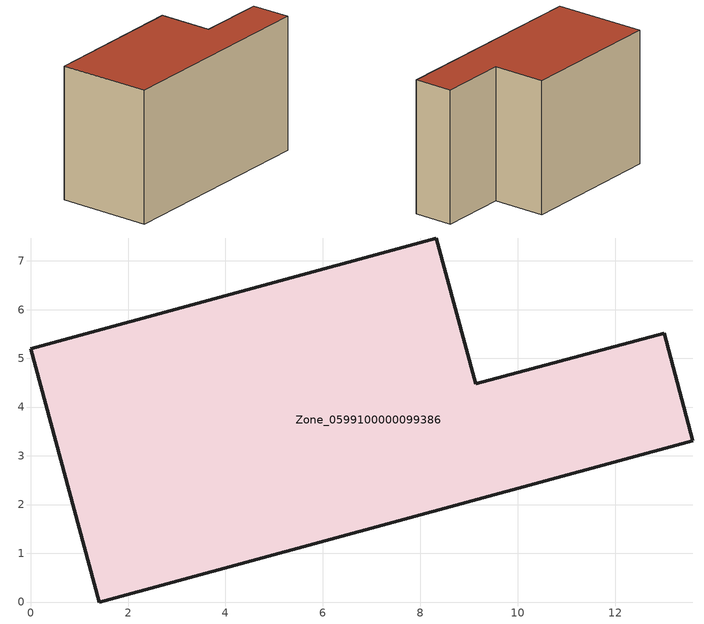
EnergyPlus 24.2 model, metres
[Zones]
Zone_0599100000099386
 floor ground (C_G): 1.41,0 0,5.2 8.33,7.47 9.14,4.48 13,5.52 13.59,3.31 z0
 wall outside (C_F): 1.41,0 13.59,3.31 13,5.52 9.14,4.48 8.33,7.47 0,5.2 1.41,0 z0:7.79
 roof outside (C_R): 0,5.2 1.41,0 13.59,3.31 13,5.52 9.14,4.48 8.33,7.47 z7.79
[BUILDING]
Pand.0599100000099386: North Axis=0; Terrain=City; Loads Convergence Tolerance Value=0.04; Temperature Convergence Tolerance Value=0.4; Solar Distribution=FullExterior; Maximum Number of Warmup Days=25; Minimum Number of Warmup Days=1
[Site:Location]
Rotterdam.The.Hague.AP_ZH_NLD Design_Conditions: Latitude=51.96; Longitude=4.45; Time Zone=1; Elevation=-4.5
[SITE:GROUNDTEMPERATURE:BUILDINGSURFACE]
18, 18, 18, 18, 18, 18, 18, 18, 18, 18, 18, 18
[MATERIAL] Thermal Absorptance=0.9; Solar Absorptance=0.7; Visible Absorptance=0.7
Name | Roughness | Thickness | Conductivity | Density | Specific Heat
G.TI.1975-1991 | MediumSmooth | 0.15 | 0.288461 | 540 | 1210
F.TI.1975-1991 | Rough | 0.3 | 0.230769 | 1920 | 840
R.TI.1975-1991 | MediumRough | 0.2 | 0.153846 | 1500 | 1000
[CONSTRUCTION]
C_G: G.TI.1975-1991
C_F: F.TI.1975-1991
C_R: R.TI.1975-1991
[ZONE]
Zone_0599100000099386: Type=1; Multiplier=1; Ceiling Height=Autocalculate; Volume=Autocalculate; Floor Area=autocalculate; Part of Total Floor Area=Yes
[ZONEINFILTRATION:DESIGNFLOWRATE]
Infil_Zone_0599100000099386: Zone or ZoneList or Space or SpaceList=Zone_0599100000099386; Schedule=AlwaysOn; Design Flow Rate Calculation Method=Flow/Area; Flow Rate per Floor Area=0.003; Constant Term Coefficient=1; Temperature Term Coefficient=0; Velocity Term Coefficient=0; Velocity Squared Term Coefficient=0
[HVACTEMPLATE:ZONE:IDEALLOADSAIRSYSTEM]
Zone_0599100000099386: Maximum Heating Supply Air Temperature=50; Minimum Cooling Supply Air Temperature=13; Maximum Heating Supply Air Humidity Ratio=0.0156; Minimum Cooling Supply Air Humidity Ratio=0.0077; Heating Limit=NoLimit; Cooling Limit=NoLimit; Dehumidification Control Type=ConstantSensibleHeatRatio; Cooling Sensible Heat Ratio=0.7; Dehumidification Setpoint=60; Humidification Control Type=None; Humidification Setpoint=30; Outdoor Air Method=None; Outdoor Air Flow Rate per Person=0.00944; Outdoor Air Flow Rate per Zone Floor Area=0; Outdoor Air Flow Rate per Zone=0; Demand Controlled Ventilation Type=None; Outdoor Air Economizer Type=NoEconomizer; Heat Recovery Type=None; Sensible Heat Recovery Effectiveness=0.7; Latent Heat Recovery Effectiveness=0.65
[ZONECONTROL:THERMOSTAT]
ThermostatControl_Zone_0599100000099386: Zone or ZoneList=Zone_0599100000099386; Control Type Schedule=DualSetpointControlType; Control 1=Thermostat_Zone_0599100000099386; Temperature Difference Between Cutout And Setpoint=0
[THERMOSTATSETPOINT:DUALSETPOINT]
Thermostat_Zone_0599100000099386: Heating Setpoint Temperature Schedule=HeatingSetpoint_Zone_0599100000099386; Cooling Setpoint Temperature Schedule=CoolingSetpoint_Zone_0599100000099386
[SCHEDULE:COMPACT]
HeatingSetpoint_Zone_0599100000099386: Through: 12/31, For: AllDays, Until: 24:00, 21
CoolingSetpoint_Zone_0599100000099386: Through: 12/31, For: AllDays, Until: 24:00, 24
DualSetpointControlType: Through: 12/31, For: AllDays, Until: 24:00, 4
AlwaysOn: Through: 12/31, For: AllDays, Until: 24:00, 1
